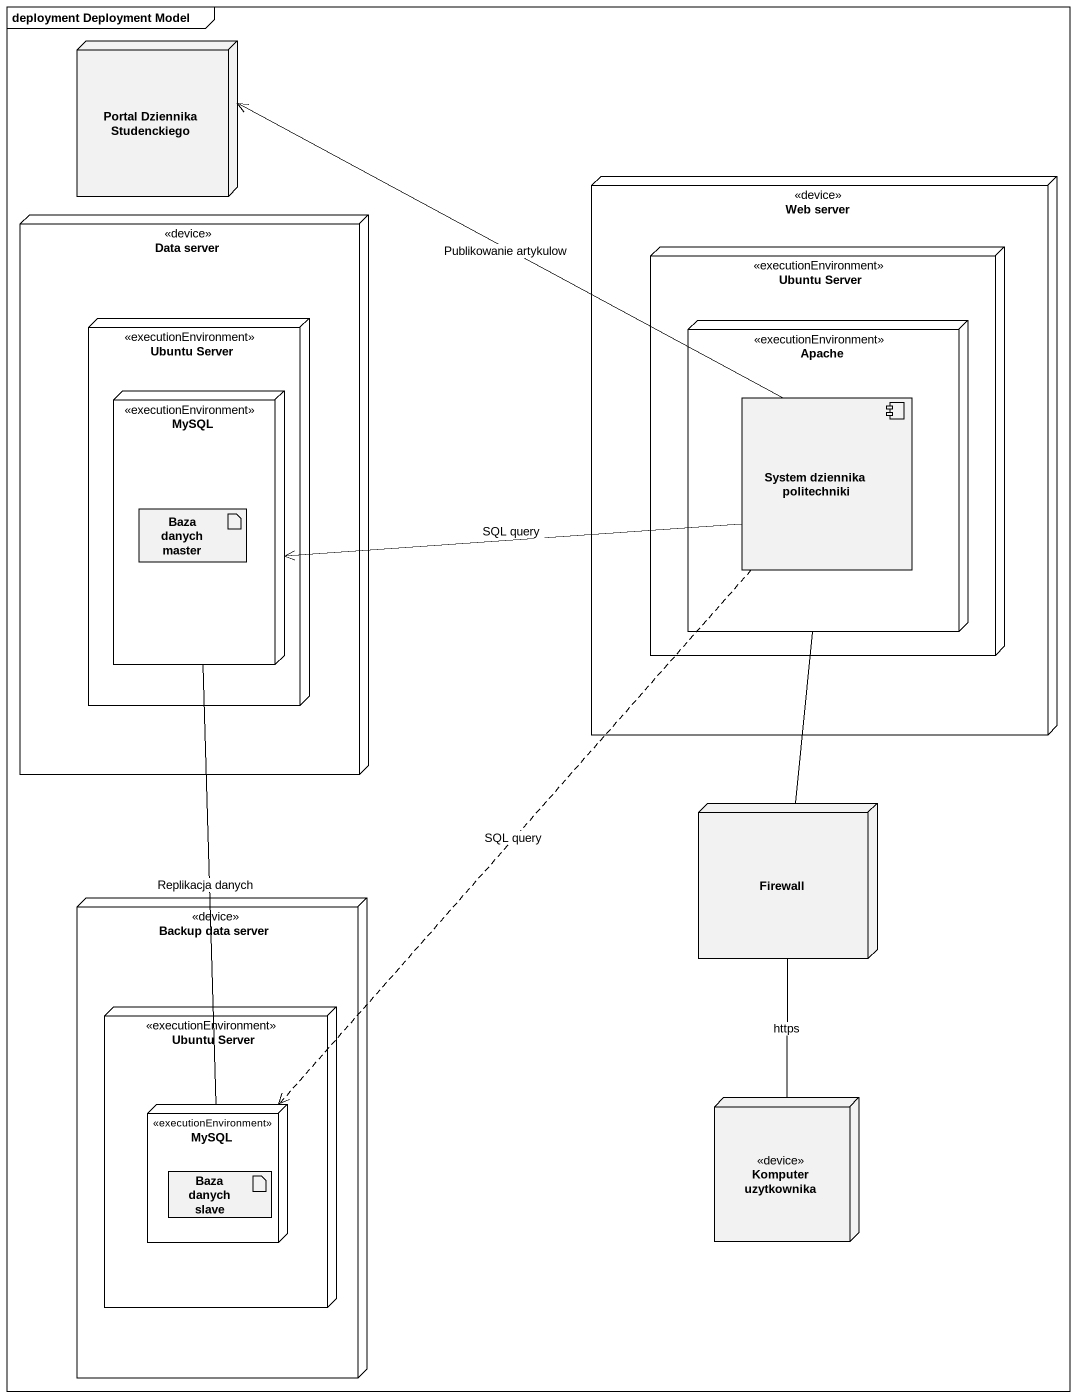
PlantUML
@startuml
mainframe deployment Deployment Model
node "Portal Dziennika Studenckiego" as Portal_Dziennika
node "Web server" as Web_server <<device>> {
  node "Ubuntu Server" as Ubuntu_Server <<executionEnvironment>> {
    node Apache <<executionEnvironment>> {
      component "System dziennika politechniki" as System_dziennika
    }
  }
}
node "Data server" as Data_server <<device>> {
  node "Ubuntu Server" as Ubuntu_Server_2 <<executionEnvironment>> {
    node MySQL <<executionEnvironment>> {
      artifact "Baza danych master" as Baza_danych_master
    }
  }
}
node Firewall
node "Backup data server" as Backup_data_server <<device>> {
  node "Ubuntu Server" as Ubuntu_Server_3 <<executionEnvironment>> {
    node "MySQL" as MySQL_2 <<executionEnvironment>> {
      artifact "Baza danych slave" as Baza_danych_slave
    }
  }
}
node "Komputer uzytkownika" as Komputer_uzytkownika <<device>>
MySQL -- MySQL_2 : Replikacja danych
System_dziennika -left-> Portal_Dziennika : Publikowanie artykulow
System_dziennika -left-> MySQL : SQL query
System_dziennika ..> MySQL_2 : SQL query
Firewall -up- Apache
Komputer_uzytkownika -up- Firewall : https
@enduml
